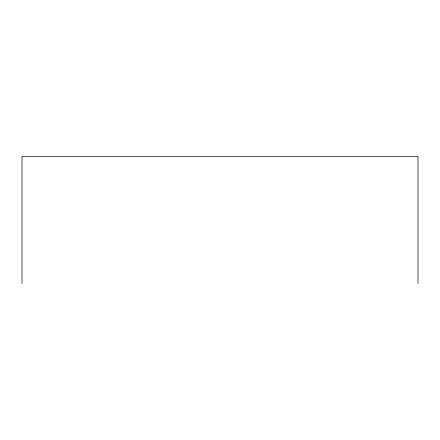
<?xml version="1.0" encoding="UTF-8"?>
<svg xmlns="http://www.w3.org/2000/svg" width="440" height="440" viewBox="0 0 440 440"><rect width="100%" height="100%" fill="white"/><g stroke="black" fill="none" stroke-linecap="round" stroke-linejoin="round"><path stroke-width="0.66" d="M418 283.509L418 156.492L22 156.492L22 283.509"/></g></svg>
